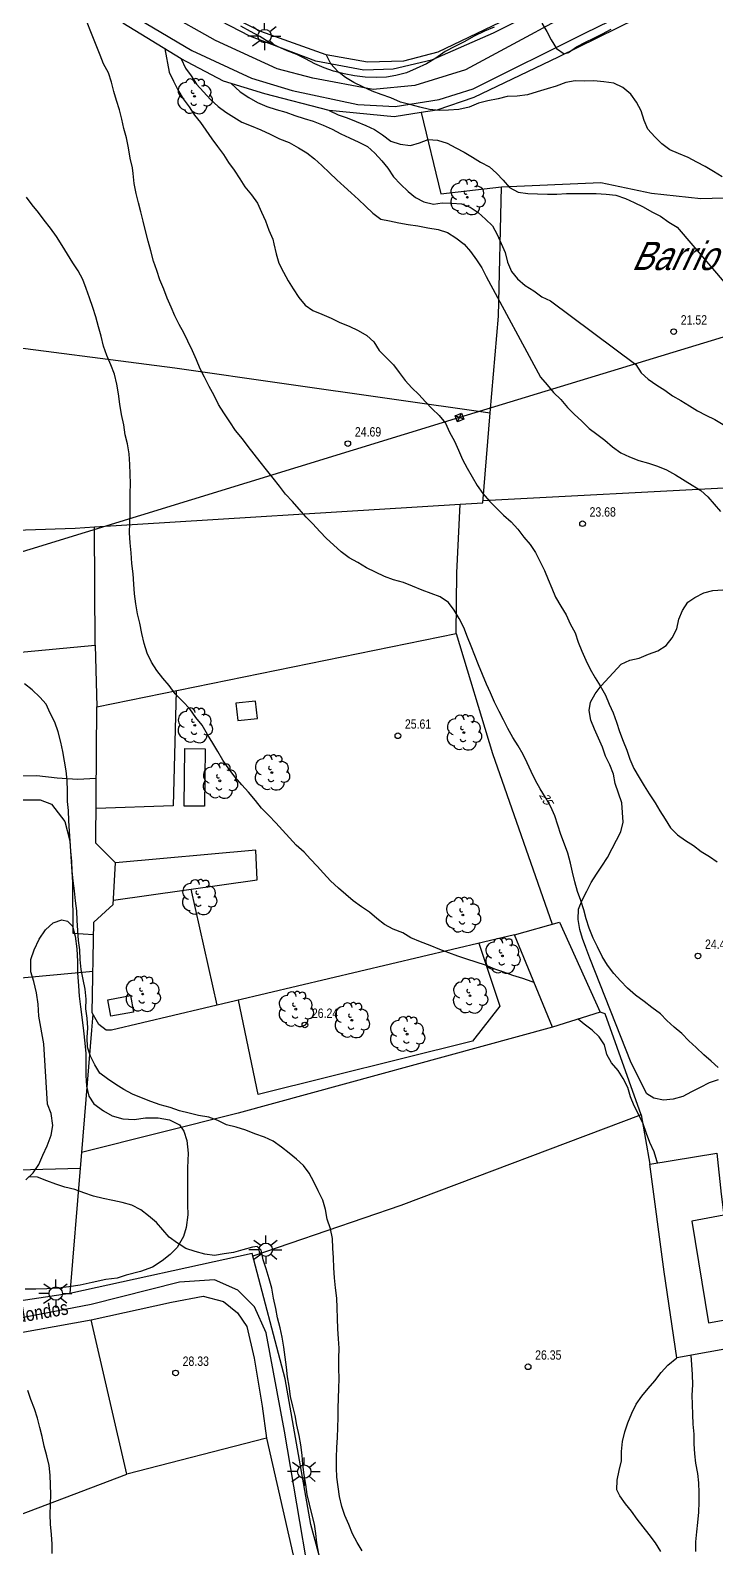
# Model space of a CAD drawing. Header units: millimetres. Extents: x 0 to 759000, y 0 to 594000.
# Drawn here: x 384265 to 457152, y 113585 to 275005 of the extents above; entities that cross this region are included whole.
import ezdxf
from ezdxf.enums import TextEntityAlignment as Align

# ---------------------------------------------------------------- set-up
doc = ezdxf.new("R2010")
doc.units = ezdxf.units.MM
doc.header["$LTSCALE"] = 0.05
doc.layers.get('0').update_dxf_attribs({"color": 250})
doc.styles.get("Standard").update_dxf_attribs({"font": 'arial.ttf'})

# ---------------------------------------------------------------- blocks, each defined once
blk = doc.blocks.new('COTAP')
at = {"color": 0}
blk.add_circle((0, 0), 0.3, dxfattribs=at)
blk = doc.blocks.new('FAROLA')
at = {"color": 0}
for p, q in [((-0.71, 0), (-1.79, 0)), ((-1.26, 1.02), (-0.51, 0.49)), ((0, 0.71), (0, 1.51)), ((1.21, 0.98), (0.55, 0.45)), ((0.71, 0), (1.71, 0)), ((-1.3, -1.04), (-0.51, -0.48)), ((0, -0.71), (0, -1.51)), ((1.17, -1.04), (0.51, -0.49))]:
    blk.add_line(p, q, dxfattribs=at)
blk.add_circle((0, 0), 0.71, dxfattribs=at)
blk = doc.blocks.new('ARBOL')
at = {"color": 0}
blk.add_circle((0, 0), 0.0939, dxfattribs=at)
for centre, radius, start, end in [((-0.45, 1.37), 0.48, 359.2878, 173.6078), ((0.16, 1.55), 0.336, 23.1565, 160.4665), ((0.7, 1.41), 0.384, 301.578, 139.328), ((-0.9, 0.61), 0.852, 92.28, 254.58), ((-0.15, 0.51), 0.192, 119.14, 310.56), ((1.05, 0.46), 0.708, 319.8556, 114.7656), ((1.31, -0.4), 0.612, 235.5275, 62.0275), ((-0.89, -0.54), 0.888, 142.64, 266.54), ((-0.48, -1.08), 0.72, 213.78, 295.32), ((-0.06, -0.61), 0.336, 189.64, 323.88), ((0.48, -1), 0.852, 224.67, 0.24)]:
    blk.add_arc(centre, radius, start, end, dxfattribs=at)

msp = doc.modelspace()

# ---------------------------------------------------------------- linework, layer by layer
at = {"flags": 128}
for points in [[(428772, 326170), (445052, 290100), (448282, 282890), (443892, 280690), (434192, 275840), (427592, 272700), (423942, 271730), (420122, 271630), (415732, 272390), (412732, 273470), (408782, 274890), (403502, 277520), (399062, 279870), (385692, 287110)], [(628942, 295450), (493782, 253290), (429902, 233820), (321732, 200580)], [(391742, 278640), (401452, 272870), (407792, 269900), (412102, 268620), (419102, 267100), (423072, 266920), (427732, 267640), (431372, 268780), (443302, 274750), (454982, 280450)], [(457082, 280390), (440392, 272150), (431422, 267860), (427502, 266530), (425822, 266270), (422942, 265820), (416042, 266490), (409202, 268240), (404802, 269610), (400322, 271960), (394102, 275780)], [(444202, 280090), (433472, 274710), (426922, 271840), (422842, 270860), (419722, 270770), (414632, 271720), (407602, 274400), (400472, 278080)], [(433582, 275350), (432572, 274910), (431472, 274380), (430422, 273790), (429402, 273290), (428392, 272740), (427382, 272040), (426392, 271450), (425282, 270950), (424282, 270490), (423152, 270190), (422152, 270030), (421082, 270000), (419882, 270020), (418742, 270170), (417652, 270370), (416512, 270660), (415502, 271000), (414532, 271450), (413522, 271960), (412612, 272420), (411592, 272840), (410632, 273250), (409612, 273750), (408662, 274360), (407692, 274880), (406662, 275450)], [(425822, 266270), (427912, 257610), (434382, 258360)], [(433182, 234300), (434052, 244610), (434382, 258360)], [(434382, 258360), (444952, 258830), (450342, 257700), (455592, 257110), (473452, 257630), (491212, 258570)], [(378772, 241810), (399642, 239110), (411522, 237410), (433182, 234300)], [(429452, 234010), (430112, 234270)], [(429907, 233820), (430112, 234270)], [(429972, 224600), (432382, 224750), (433182, 234300)], [(430112, 234270), (430362, 233630)], [(429907, 233820), (429452, 234010)], [(429702, 233370), (429452, 234010)], [(429702, 233370), (429907, 233820)], [(430362, 233630), (429702, 233370)], [(430362, 233630), (429907, 233820)], [(432402, 224990), (459352, 226390)], [(391092, 222179), (429972, 224600)], [(429562, 210850), (429612, 217280), (429972, 224600)], [(341352, 220450), (355202, 220920), (389022, 222050), (391092, 222179)], [(391152, 209580), (391092, 222179)], [(447092, 207580), (448012, 208010), (449002, 208230), (450012, 208630), (451002, 208980), (451902, 209560), (452512, 210380), (453032, 211320), (453222, 212360), (453642, 213280), (454182, 214160), (454922, 214680), (455882, 215160), (456862, 215410), (457922, 215480)], [(393332, 186440), (391242, 188520), (391322, 203020), (429562, 210850), (433412, 198080), (439762, 179910)], [(344372, 204880), (355202, 206020), (373742, 207960), (391152, 209580)], [(391152, 209580), (391322, 203020)], [(457422, 163370), (456462, 163040), (455522, 162550), (454582, 162090), (453662, 161570), (452622, 161310), (451612, 161200), (450592, 161390), (449822, 161880), (448172, 165150), (443772, 176290), (443332, 177440), (442982, 178380), (442722, 179360), (442542, 180410), (442572, 181500), (442972, 182470), (443442, 183410), (443922, 184360), (444472, 185230), (445052, 186090), (445632, 187010), (446132, 187950), (446592, 188840), (447082, 189750), (447302, 190780), (447252, 191800), (447162, 192820), (446812, 193860), (446482, 194890), (446272, 195870), (445902, 196860), (445452, 197770), (445112, 198740), (444702, 199710), (444252, 200660), (443892, 201630), (443692, 202630), (443852, 203520), (444322, 204430), (444972, 205280), (447092, 207580)], [(399762, 204750), (399452, 192490), (391262, 192220)], [(406332, 201570), (408412, 201800), (408212, 203650), (406122, 203420), (406332, 201570)], [(402862, 198580), (402772, 192460), (400622, 192480), (400702, 198600), (402862, 198580)], [(391272, 195400), (389292, 195290), (387102, 195450), (384952, 195690), (381982, 195630), (374932, 193560), (364122, 190790), (354402, 188390), (347312, 186470), (341552, 185560), (335762, 184980), (328822, 184280), (324832, 184900)], [(325762, 180140), (326692, 181340), (327692, 181780), (336392, 182890), (343892, 183720), (351282, 185430), (367692, 189740), (380182, 192560), (383462, 193140), (385292, 193150), (386532, 192670), (387922, 190830), (388482, 188790), (388752, 184390), (388772, 178940), (390992, 178800)], [(393102, 182480), (408402, 184630), (408242, 187770), (393332, 186440)], [(393072, 182010), (393332, 186440)], [(404122, 171290), (401382, 183640)], [(435752, 178780), (392892, 168630), (392342, 168630), (391532, 169240), (390852, 170470), (391012, 180120), (393072, 182010)], [(385702, 167170), (385162, 170110), (385082, 171390), (384932, 172600), (384622, 173800), (384312, 174850), (384312, 176140), (384682, 177190), (385202, 178320), (385882, 179310), (386702, 180060), (387612, 180370), (388212, 180220), (388742, 179690), (389042, 178640), (389202, 177290), (389282, 175930), (389292, 174720), (389372, 173370), (389452, 172240), (389602, 171110), (389762, 169750), (389922, 168550), (390072, 167270), (390152, 166140), (390162, 165080), (390162, 163800), (390242, 162670), (390472, 161620), (391002, 160790), (392062, 160040), (392972, 159520), (394102, 159220), (395302, 159150), (396512, 159310), (397862, 159310), (399072, 159090), (400132, 158570), (400582, 157890), (400892, 156910), (401042, 155560), (400982, 153980), (400982, 152850), (400992, 151490), (400992, 150060), (401002, 149000), (400852, 147650), (400552, 146670), (399882, 145530), (399132, 144780), (398302, 144100), (397252, 143410), (395972, 142960), (394472, 142570), (393492, 142270), (392282, 142110), (390852, 141800), (389572, 141500), (388372, 141340), (387242, 141190), (386032, 141110), (384832, 141100), (383702, 141100)], [(440532, 180130), (444852, 170540), (439792, 168940), (435752, 178780), (440532, 180130)], [(431972, 177880), (434212, 171200), (431302, 167470), (408512, 161810), (406402, 171830)], [(328682, 169170), (355202, 171620), (390932, 174920)], [(392822, 170130), (392502, 171880), (394912, 172310), (395222, 170570), (392822, 170130)], [(390922, 170350), (390772, 168640), (389692, 155640)], [(449242, 159630), (445412, 170380), (444852, 170540)], [(439792, 168940), (406372, 159800), (389692, 155640)], [(383802, 152700), (384552, 153460), (385152, 154360), (385602, 155340), (386052, 156330), (386492, 157460), (386642, 158510), (386482, 159790), (386102, 160770), (385702, 167170)], [(449242, 159630), (423662, 149980), (407942, 144590)], [(449242, 159630), (450162, 154390)], [(389692, 155640), (389552, 153940)], [(459262, 137430), (459692, 134990), (453012, 133790), (451682, 142940), (450162, 154390), (457272, 155570), (457752, 151180), (458012, 148970), (454622, 148330), (456382, 137490), (459162, 138000)], [(332102, 152460), (355202, 153050), (389552, 153940)], [(389552, 153940), (388452, 140610)], [(388452, 140610), (367952, 137530), (352602, 138180), (338942, 139550), (337482, 139960), (336182, 140440), (335312, 141210), (334562, 142150), (334112, 143210), (333782, 144270), (333652, 145280), (332102, 152460)], [(412602, 92000), (415692, 94650), (416792, 95970), (417762, 97090), (418322, 97940), (418672, 98960), (418782, 100020), (418542, 101040), (418042, 101950), (417572, 102870), (417342, 103890), (417112, 104930), (414082, 116060), (411382, 131540), (407872, 144870), (388452, 140610)], [(409392, 125230), (394532, 121410), (390732, 137810), (399262, 139690), (402652, 140330), (404792, 139760), (406312, 138580), (407292, 137120), (408052, 133730), (408922, 128650), (409392, 125230)], [(373582, 134750), (390732, 137810)], [(451312, 113180), (450762, 114090), (450092, 114990), (449452, 115800), (448822, 116630), (448212, 117460), (447562, 118260), (446952, 119090), (446642, 119730), (446692, 120770), (446882, 121780), (447122, 122810), (447152, 123820), (447262, 124880), (447482, 125910), (447822, 126870), (448252, 127890), (448712, 128840), (449312, 129690), (449962, 130530), (450672, 131320), (451352, 132220), (452052, 132990), (453012, 133790)], [(409392, 125230), (412872, 109980), (413962, 106670), (414572, 104390), (415102, 102330), (415432, 100740), (415522, 99530), (415242, 98710), (414872, 98080), (407672, 92000), (397802, 83670), (394722, 84500), (392752, 82890), (393852, 80190), (390087, 77000)], [(377402, 114920), (394532, 121410)]]:
    msp.add_lwpolyline(points, dxfattribs=at)
at = {"ltscale": 0.25, "flags": 128}
for points in [[(553382, 265990), (546492, 268570), (515992, 282770), (500582, 291010), (489152, 296650), (481152, 296690), (471462, 293470), (462072, 287000), (456122, 283730), (445682, 278990), (430552, 270800), (425142, 269130), (420742, 268700), (414322, 269930), (410502, 270910), (403972, 273910), (398522, 276990), (385762, 283770), (376982, 287080)], [(392432, 77000), (409982, 92000), (412122, 93820), (415842, 97410), (416812, 100440), (416122, 103610), (413912, 110510), (411292, 125960), (409362, 136440), (408122, 139200), (406332, 140990), (403852, 142090), (400122, 141820), (390742, 139470), (377232, 136850)]]:
    msp.add_lwpolyline(points, dxfattribs=at)
for points, elevation in [([(457432, 164680), (456662, 165330), (455892, 166000), (455072, 166780), (454302, 167510), (453552, 168270), (452732, 168970), (451972, 169660), (451272, 170380), (450372, 171060), (449532, 171700), (448632, 172350), (447792, 173090), (447042, 173870), (446312, 174670), (445662, 175560), (445082, 176470), (444582, 177490), (444122, 178440), (443702, 179480), (443392, 180480), (443122, 181450), (442812, 182440), (442462, 183400), (442192, 184430), (441922, 185440), (441712, 186420), (441422, 187460), (441062, 188430), (440692, 189460), (440362, 190450), (440062, 191440), (439612, 192400), (439062, 193380), (438482, 194330), (437992, 195200), (437532, 196140), (437102, 197080), (436672, 197980), (436142, 198890), (435592, 199790), (435052, 200720), (434582, 201650), (434112, 202550), (433632, 203520), (433192, 204520), (432782, 205450), (432352, 206490), (431942, 207500), (431532, 208500), (431152, 209500), (430742, 210440), (430352, 211480), (429862, 212420), (429342, 213310), (428732, 214130), (427852, 214750), (426902, 215090), (425922, 215440), (424922, 215860), (423942, 216260), (422902, 216560), (421942, 216910), (420992, 217380), (420012, 217820), (419082, 218380), (418162, 218880), (417322, 219520), (416522, 220260), (415772, 220950), (415062, 221680), (414322, 222490), (413602, 223210), (412862, 224050), (412152, 224890), (411412, 225650), (410762, 226520), (410092, 227370), (409372, 228250), (408712, 229090), (408072, 229900), (407432, 230720), (406812, 231540), (406102, 232450), (405472, 233360), (404832, 234310), (404282, 235190), (403802, 236160), (403272, 237100), (402772, 238100), (402332, 239000), (401922, 239940), (401502, 240920), (401032, 241920), (400582, 242830), (400102, 243710), (399622, 244630), (399242, 245560), (398812, 246530), (398462, 247470), (398052, 248480), (397702, 249460), (397362, 250440), (397072, 251540), (396802, 252590), (396512, 253670), (396272, 254710), (396032, 255690), (395762, 256650), (395512, 257630), (395312, 258720), (395212, 259770), (395122, 260370), (394872, 261410), (394702, 262520), (394502, 263570), (394202, 264570), (393992, 265570), (393732, 266550), (393422, 267530), (393152, 268510), (392912, 269500), (392572, 270500), (392062, 271440), (391692, 272380), (389332, 278370)], 25000), ([(438682, 275770), (439202, 274880), (439672, 273980), (440242, 273080), (441042, 272500), (441492, 272640), (442352, 273260), (443292, 273730), (444202, 274170), (445102, 274620), (446042, 275120)], 19000), ([(398552, 273050), (399032, 270570), (399502, 269610), (399962, 268680), (400522, 267720), (401152, 266850), (401722, 265980), (402352, 265190), (402942, 264370), (403562, 263460), (404172, 262630), (404802, 261790), (405352, 260960), (405942, 260130), (406532, 259200), (407092, 258360), (407772, 257490), (408412, 256610), (408852, 255660), (409272, 254750), (409632, 253750), (410042, 252780), (410152, 252280), (410412, 251240), (410702, 250250), (411182, 249280), (411672, 248340), (412202, 247490), (412812, 246590), (413492, 245770), (414312, 245190), (415272, 244800), (416262, 244380), (417192, 243930), (418182, 243540), (419132, 243060), (420062, 242540), (420792, 241860), (421382, 240930), (422152, 240180), (422872, 239420), (423502, 238590), (424142, 237750), (424822, 236970), (425572, 236260), (426282, 235480), (427002, 234750), (427762, 234040), (428432, 233210), (428852, 232250), (429362, 231310), (429802, 230340), (430212, 229360), (430722, 228430), (431252, 227500), (431792, 226570), (432402, 225740), (433092, 224920), (433812, 224190), (434572, 223430), (435392, 222730), (436112, 221940), (436742, 221100), (437422, 220310), (437992, 219440), (438482, 218450), (438962, 217530), (439342, 216600), (439732, 215650), (440122, 214700), (440672, 213730), (441242, 212840), (441672, 211850), (442202, 210900), (442532, 209930), (442932, 208970), (443352, 208000), (443802, 207060), (444332, 206120), (444882, 205270), (445452, 204290), (445842, 203310), (446262, 202390), (446602, 201410), (446932, 200420), (447332, 199400), (447712, 198440), (448022, 197460), (448452, 196470), (449032, 195510), (449532, 194630), (450082, 193780), (450702, 192840), (451212, 191960), (451772, 191070), (452352, 190180), (453102, 189420), (453932, 188810), (454792, 188300), (455622, 187660), (456482, 187130), (457312, 186530)], 24000), ([(400322, 271960), (400782, 270970), (401362, 270160), (401942, 269270), (402692, 268470), (403442, 267660), (404242, 266900), (405052, 266290), (405912, 265770), (406772, 265250), (407762, 264840), (408762, 264420), (409772, 263960), (410772, 263480), (411802, 263080), (412782, 262520), (413672, 261960), (414472, 261330), (415282, 260640), (416072, 259850), (416862, 259090), (417632, 258390), (418392, 257710), (419172, 257010), (419912, 256310), (420692, 255550), (421552, 254930), (422462, 254730), (423452, 254510), (424462, 254360), (425482, 254210), (426532, 254000), (427632, 253820), (428622, 253500), (429522, 252920), (430402, 252260), (431072, 251470), (431722, 250590), (432272, 249730), (432732, 248830), (438532, 238110), (439222, 237290), (439912, 236480), (440672, 235740), (441392, 234880), (442112, 234160), (442922, 233410), (443682, 232660), (444532, 232030), (445352, 231410), (446172, 230690), (447052, 230060), (447992, 229650), (448972, 229260), (450022, 228960), (450972, 228630), (451922, 228260), (452882, 227720), (454662, 226630), (455562, 226040), (456312, 225370), (457002, 224580), (457682, 223830)], 23000), ([(415732, 272390), (416202, 271490), (416992, 270600), (417112, 270510)], 20000), ([(457832, 259410), (456922, 259990), (456042, 260520), (455142, 260990), (454232, 261480), (453202, 261900), (452282, 262300), (451432, 262940), (450672, 263690), (449952, 264480), (449562, 265430), (449222, 266450), (448742, 267350), (448122, 268220), (447292, 268920), (446332, 269370), (445272, 269530), (444212, 269630), (443202, 269610), (442202, 269640), (441202, 269460), (440192, 269070), (439222, 268770), (438162, 268470), (437142, 268150), (436052, 268010), (434982, 267960), (434012, 267730), (432932, 267520), (431932, 267260), (430932, 266840), (429852, 266570), (428742, 266510), (427732, 266480), (426712, 266580), (425702, 266830), (424632, 267110), (423622, 267380), (422612, 267840), (421562, 268180), (420612, 268540), (419622, 268980), (418682, 269440), (417792, 269980), (417112, 270510)], 20000), ([(405582, 269370), (406572, 268460), (407512, 267860), (408432, 267340), (409432, 266910), (410412, 266600), (411432, 266310), (412412, 265940), (413402, 265620), (414362, 265330), (415392, 264920), (416362, 264480), (417282, 264010), (418222, 263570), (419192, 263100), (420132, 262630), (420912, 261930), (421642, 261140), (422282, 260330), (422892, 259410), (423642, 258640), (424432, 257860), (425222, 257230), (426112, 256770), (427132, 256530), (428052, 256660), (429082, 256620), (430122, 256550), (431052, 256180), (431892, 255620), (432662, 254910), (433402, 254190), (433932, 253280), (434332, 252340), (434752, 251370), (435002, 250330), (435422, 249350), (436072, 248560), (436892, 247870), (437812, 247300), (438652, 246670), (439572, 246230), (448652, 239440), (449232, 238580), (449992, 237890), (450882, 237270), (451732, 236710), (452572, 236120), (453452, 235620), (454372, 235050), (455222, 234520), (456112, 234050), (457062, 233610), (457942, 233070)], 22000), ([(416042, 266490), (416992, 266030), (417952, 265680), (418922, 265290), (419952, 264890), (420872, 264440), (421722, 263890), (422592, 263220), (423602, 262890), (424682, 262770), (425652, 263040), (426592, 263390), (427572, 263330), (428592, 262990), (429522, 262510), (430422, 262060), (431292, 261520), (432152, 260970), (433082, 260490), (433852, 259810), (434552, 259050), (435232, 258290), (436162, 257780), (437162, 257640), (438222, 257600), (439252, 257570), (440262, 257580), (441292, 257660), (442332, 257630), (443412, 257640), (444442, 257650), (445522, 257590), (446532, 257480), (447552, 257130), (448502, 256700), (449452, 256240), (450362, 255680), (451272, 255230), (452172, 254580), (453052, 254070), (459922, 246000)], 21000), ([(437832, 173700), (437622, 173770), (436642, 174150), (435592, 174470), (434622, 174820), (433662, 175140), (432662, 175540), (431682, 175870), (430682, 176200), (429732, 176510), (428772, 176870), (427812, 177210), (426802, 177630), (425772, 178030), (424742, 178450), (423872, 178990), (422862, 179370), (421932, 179880), (421122, 180520), (420342, 181190), (419482, 181750), (418602, 182380), (417822, 183070), (417042, 183730), (416192, 184510), (415452, 185330), (414782, 186080), (414052, 186830), (413372, 187590), (412542, 188330), (411822, 189090), (411072, 189930), (410362, 190680), (409622, 191460), (408862, 192250), (408202, 193060), (407482, 193970), (406772, 194750), (406062, 195560), (405372, 196450), (404752, 197350), (404212, 198300), (403672, 199180), (403112, 200110), (402522, 201090), (401872, 201910), (401212, 202830), (400482, 203600), (399662, 204420), (399022, 205310), (398342, 206070), (397702, 206890), (397142, 207790), (396672, 208730), (396362, 209770), (396112, 210820), (395892, 211930), (395672, 212930), (395472, 214010), (395342, 215050), (395262, 216070), (395202, 217170), (395072, 218300), (394992, 219410), (394892, 220470), (394822, 221550), (394862, 222620), (394892, 223630), (394872, 224680), (394892, 225750), (394902, 226760), (394882, 227820), (394842, 228820), (394762, 229950), (394602, 231000), (394352, 231980), (394202, 233050), (393972, 234140), (393772, 235240), (393642, 236330), (393452, 237370), (393212, 238410), (392832, 239410), (392382, 240400), (392062, 241390), (391812, 242480), (391512, 243480), (391242, 244520), (390902, 245510), (390542, 246560), (390192, 247540), (389842, 248500), (389342, 249420), (388772, 250260), (388202, 251200), (387662, 252130), (387032, 253070), (386412, 253970), (385752, 254800), (385132, 255610), (384472, 256430), (383852, 257250)], 26000), ([(419552, 113250), (419022, 114120), (418542, 115070), (418122, 116060), (417712, 117010), (417392, 117980), (417162, 119030), (417002, 120050), (416862, 121080), (416842, 122080), (416842, 123170), (416872, 124250), (416942, 125300), (416982, 126350), (416992, 127430), (416992, 128440), (417022, 129460), (417092, 130540), (417112, 131550), (417092, 132670), (417092, 133710), (417102, 134790), (417032, 135790), (416952, 136870), (416942, 137980), (416892, 139090), (416852, 140110), (416712, 141220), (416622, 142300), (416552, 143340), (416502, 144410), (416452, 145460), (416402, 146460), (416172, 147500), (415842, 148540), (415642, 149550), (415362, 150560), (414882, 151540), (414432, 152490), (413922, 153420), (413312, 154250), (412562, 154930), (411782, 155570), (410962, 156200), (410092, 156830), (409152, 157260), (408152, 157610), (407172, 158010), (406172, 158320), (405132, 158580), (404212, 159020), (403242, 159380), (402142, 159570), (401172, 159810), (400142, 160070), (399122, 160400), (398082, 160700), (397072, 161040), (396102, 161450), (395132, 161830), (394222, 162310), (393372, 162850), (392482, 163460), (391662, 164080), (391122, 164950), (390662, 165860), (390332, 166820), (390302, 167870), (390362, 168890), (390292, 169910), (390152, 170910), (390212, 171940), (390082, 173000), (389882, 174040), (389682, 175100), (389552, 176170), (389522, 177200), (389382, 178190), (389332, 179250), (389262, 180290), (389202, 181330), (389082, 182390), (388952, 183460), (388832, 184540), (388712, 185570), (388672, 186630), (388582, 187680), (388502, 188750), (388422, 189820), (388362, 190910), (388332, 191990), (388212, 192980), (388202, 194100), (388182, 195210), (388072, 196240), (387902, 197260), (387732, 198290), (387502, 199290), (387212, 200390), (386872, 201400), (386382, 202360), (385932, 203310), (385272, 204080), (384452, 204840), (383632, 205500)], 27000), ([(450982, 154530), (450892, 154730), (450602, 155710), (450162, 156700), (449812, 157660), (449452, 158690), (448972, 159640), (448472, 160590), (448112, 161560), (447822, 162540), (447332, 163490), (446772, 164340), (446082, 165170), (445592, 166050), (445322, 167070), (444752, 167920), (444022, 168650), (443162, 169290), (442542, 169810)], 26000), ([(400092, 145880), (399922, 145990), (399042, 146610), (398342, 147380), (397672, 148170), (396842, 148880), (396012, 149530), (395052, 150010), (394042, 150290), (393022, 150530), (392012, 150740), (390972, 150990), (389962, 151320), (389002, 151700), (387942, 151920), (386972, 152250), (386022, 152610), (385042, 153000), (384142, 153040)], 28000), ([(414912, 113100), (414732, 114090), (414612, 115090), (414482, 116090), (414202, 117170), (413952, 118210), (413702, 119230), (413552, 120300), (413372, 121320), (413262, 122430), (413182, 123440), (413032, 124540), (412852, 125530), (412622, 126610), (412442, 127650), (412172, 128650), (411942, 129680), (411782, 130750), (411632, 131770), (411492, 132790), (411382, 133850), (411212, 134900), (411042, 135960), (410832, 136970), (410552, 138030), (410362, 139040), (410132, 140120), (409952, 141200), (409682, 142190), (409342, 143240), (409042, 144220), (408822, 145250), (408372, 145640), (407902, 145540), (406862, 145280), (405872, 144970), (404872, 144830), (403852, 144670), (402812, 144790), (401802, 145100), (400812, 145420), (400092, 145880)], 28000), ([(455032, 113190), (455052, 114190), (455162, 115250), (455252, 116250), (455362, 117370), (455382, 118410), (455382, 119430), (455352, 120480), (455262, 121480), (455052, 122570), (454932, 123580), (454882, 124640), (454852, 125660), (454762, 126730), (454712, 127750), (454682, 128800), (454672, 129810), (454722, 130890), (454702, 131990), (454622, 133030), (454532, 134060)], 26000), ([(386592, 112960), (386592, 113960), (386522, 114990), (386422, 116070), (386372, 117110), (386402, 118190), (386452, 119250), (386402, 120280), (386382, 121300), (386252, 122340), (386022, 123340), (385732, 124390), (385532, 125400), (385262, 126370), (385012, 127360), (384722, 128350), (384302, 129330), (383982, 130310)], 29000)]:
    msp.add_lwpolyline(points, dxfattribs=dict(elevation=elevation))

# ---------------------------------------------------------------- block references
at = {"xscale": 1000, "yscale": 1000, "zscale": 1000}
for name, p in [('FAROLA', (409182, 274400)), ('ARBOL', (401722, 267980)), ('ARBOL', (430742, 257250)), ('COTAP', (452692, 242950, 21520)), ('COTAP', (418032, 231040, 24690)), ('COTAP', (442992, 222520, 23680)), ('ARBOL', (401752, 201070)), ('ARBOL', (430372, 200300)), ('COTAP', (423352, 199960, 25610)), ('ARBOL', (404422, 195160)), ('ARBOL', (409952, 196040)), ('ARBOL', (402212, 182780)), ('ARBOL', (430272, 180890)), ('ARBOL', (434472, 176540)), ('COTAP', (455272, 176530, 24420)), ('ARBOL', (396212, 172480)), ('ARBOL', (412492, 170870)), ('ARBOL', (431022, 172300)), ('ARBOL', (418452, 169690)), ('ARBOL', (424332, 168210)), ('COTAP', (413462, 169190, 26240)), ('FAROLA', (409302, 145280)), ('FAROLA', (386972, 140620)), ('COTAP', (399712, 132170, 28330)), ('COTAP', (437202, 132830, 26350)), ('FAROLA', (413392, 121670))]:
    msp.add_blockref(name, p, dxfattribs=at)

# ---------------------------------------------------------------- texts
at = {"oblique": 25, "width": 0.8}
msp.add_text('Barrio Romeu', height=3000, dxfattribs=at).set_placement((448168, 249500))
at = {"width": 0.8}
for s, p in [('21.52', (453442, 243700, 21520)), ('24.69', (418782, 231790, 24690)), ('23.68', (443742, 223270, 23680)), ('25.61', (424102, 200710, 25610)), ('24.42', (456022, 177280, 24420)), ('26.24', (414212, 169940, 26240)), ('26.35', (437952, 133580, 26350)), ('28.33', (400462, 132920, 28330))]:
    msp.add_text(s, height=1000, dxfattribs=at).set_placement(p)
at = {"oblique": 25, "width": 0.8}
msp.add_text('25', height=1000, rotation=299.3, dxfattribs=at).set_placement((439072, 193360, 25000), align=Align.MIDDLE_CENTER)
at = {"width": 0.8}
msp.add_text('Camiño dos Redondos', height=1500, rotation=9.83554, dxfattribs=at).set_placement((371581, 135503))

doc.saveas('drawing.dxf')
